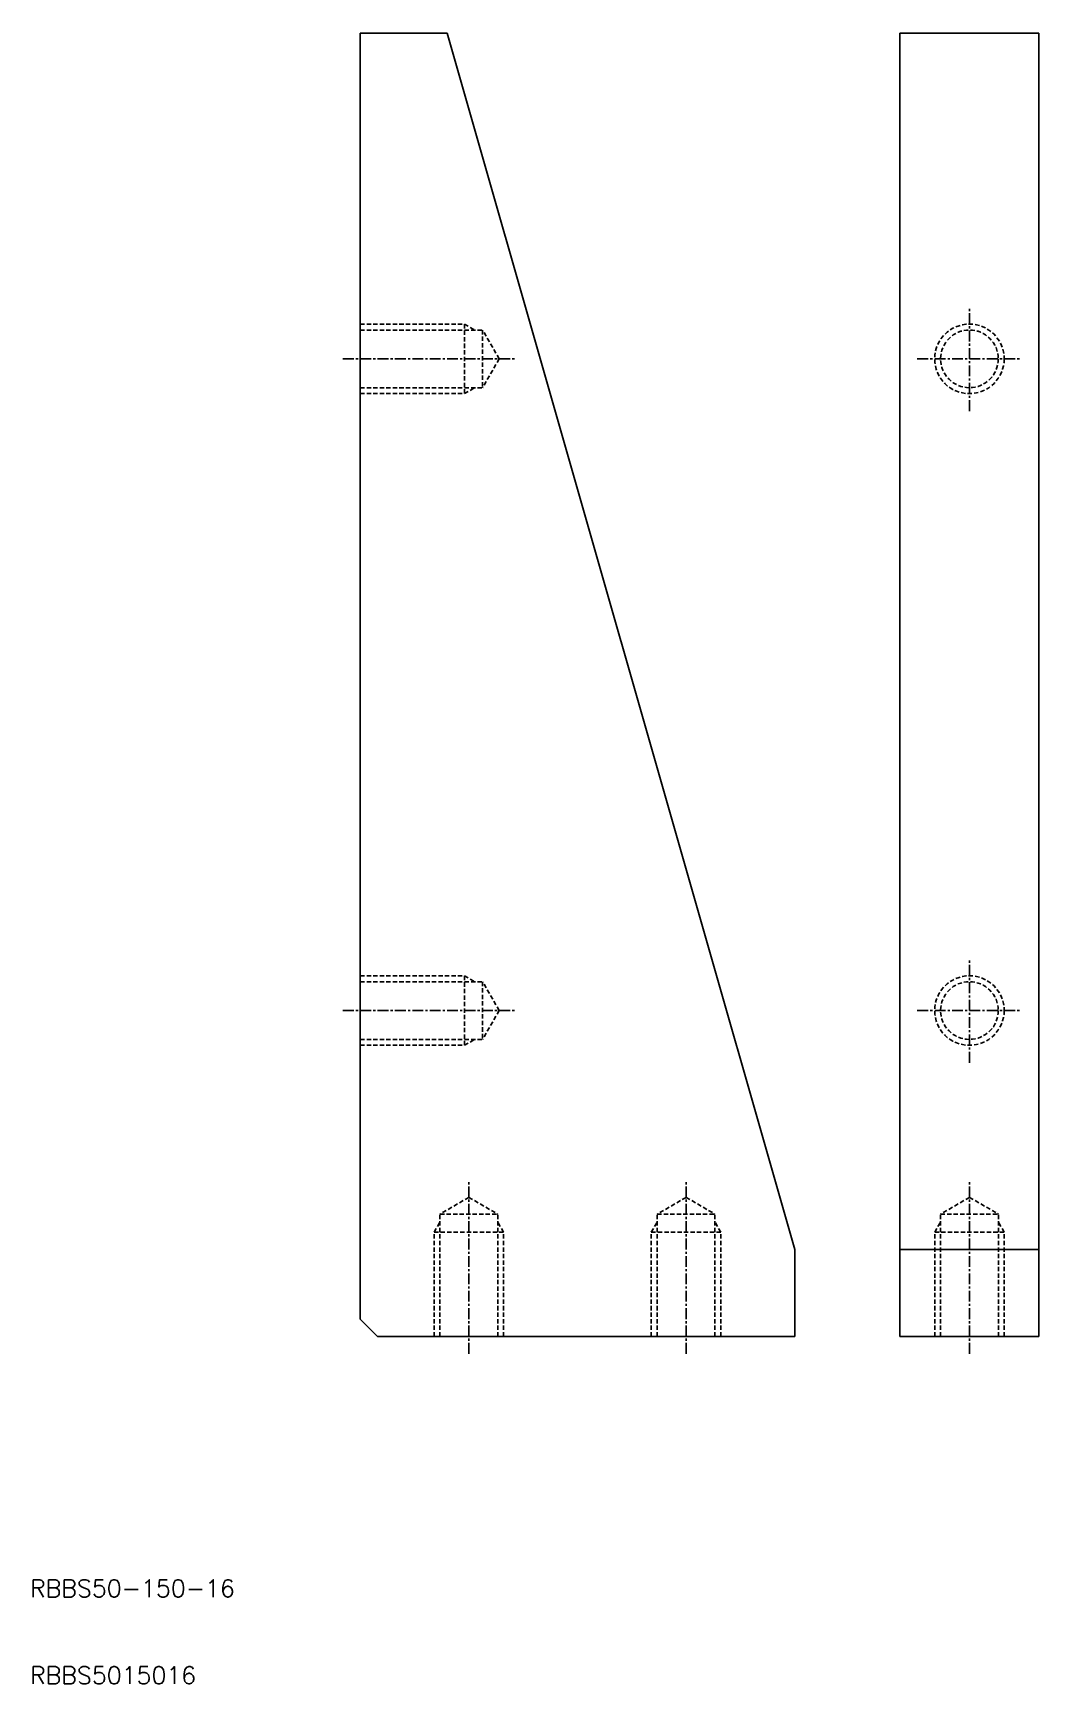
# Model space of a CAD drawing. Extents: x 10 to 126, y 10 to 200.
import ezdxf

# ---------------------------------------------------------------- set-up
doc = ezdxf.new("R2010")
doc.units = 0
doc.linetypes.add('CENTER', pattern=[2, 1.25, -0.25, 0.25, -0.25])
doc.linetypes.add('DASHED', pattern=[0.75, 0.5, -0.25])
doc.layers.get('0').update_dxf_attribs({"linetype": 'CONTINUOUS'})
doc.layers.add('CENTER', color=1, linetype='CENTER')
doc.styles.get("Standard").update_dxf_attribs({"font": 'txt.shx'})

msp = doc.modelspace()

# ---------------------------------------------------------------- linework, layer by layer
at = {"color": 7, "linetype": 'CONTINUOUS'}
for p, q in [((48, 200), (58, 200)), ((48, 52), (48, 200)), ((98, 60), (58, 200)), ((110.11, 200), (126.11, 200)), ((110.11, 50), (110.11, 200)), ((126.11, 50), (126.11, 200)), ((98, 50), (98, 60)), ((110.11, 60), (126.11, 60)), ((50, 50), (48, 52)), ((50, 50), (98, 50)), ((110.11, 50), (126.11, 50))]:
    msp.add_line(p, q, dxfattribs=at)
at = {"color": 3, "linetype": 'DASHED'}
for p, q in [((48, 166.5), (60, 166.5)), ((48, 165.82), (62.08, 165.82)), ((60, 166.5), (60, 158.5)), ((60, 166.5), (61.17, 165.82)), ((62.08, 165.82), (62.08, 159.18)), ((64, 162.5), (62.08, 165.82)), ((64, 162.5), (62.08, 159.18)), ((48, 159.18), (62.08, 159.18)), ((48, 158.5), (60, 158.5)), ((60, 158.5), (61.17, 159.18)), ((48, 91.5), (60, 91.5)), ((60, 91.5), (60, 83.5)), ((60, 91.5), (61.17, 90.82)), ((48, 90.82), (62.08, 90.82)), ((62.08, 90.82), (62.08, 84.18)), ((64, 87.5), (62.08, 90.82)), ((64, 87.5), (62.08, 84.18)), ((48, 84.18), (62.08, 84.18)), ((60, 83.5), (61.17, 84.18)), ((48, 83.5), (60, 83.5)), ((60.5, 66), (57.18, 64.08)), ((60.5, 66), (63.82, 64.08)), ((85.5, 66), (82.18, 64.08)), ((85.5, 66), (88.82, 64.08)), ((118.11, 66), (114.79, 64.08)), ((118.11, 66), (121.44, 64.08)), ((56.5, 62), (57.18, 63.17)), ((57.18, 64.08), (63.82, 64.08)), ((57.18, 50), (57.18, 64.08)), ((63.82, 50), (63.82, 64.08)), ((64.5, 62), (63.82, 63.17)), ((81.5, 62), (82.18, 63.17)), ((82.18, 64.08), (88.82, 64.08)), ((82.18, 50), (82.18, 64.08)), ((88.82, 50), (88.82, 64.08)), ((89.5, 62), (88.82, 63.17)), ((114.11, 62), (114.79, 63.17)), ((114.79, 64.08), (121.44, 64.08)), ((114.79, 50), (114.79, 64.08)), ((121.44, 50), (121.44, 64.08)), ((122.11, 62), (121.44, 63.17)), ((56.5, 62), (64.5, 62)), ((56.5, 50), (56.5, 62)), ((64.5, 50), (64.5, 62)), ((81.5, 62), (89.5, 62)), ((81.5, 50), (81.5, 62)), ((89.5, 50), (89.5, 62)), ((114.11, 62), (122.11, 62)), ((114.11, 50), (114.11, 62)), ((122.11, 50), (122.11, 62))]:
    msp.add_line(p, q, dxfattribs=at)
for centre, radius in [((118.11, 162.5), 4), ((118.11, 162.5), 3.32), ((118.11, 87.5), 4), ((118.11, 87.5), 3.32)]:
    msp.add_circle(centre, radius, dxfattribs=at)
at = {"layer": 'CENTER', "color": 1, "linetype": 'CENTER'}
for p, q in [((118.11, 156.5), (118.11, 168.5)), ((46, 162.5), (66, 162.5)), ((112.11, 162.5), (124.11, 162.5)), ((118.11, 81.5), (118.11, 93.5)), ((46, 87.5), (66, 87.5)), ((112.11, 87.5), (124.11, 87.5)), ((60.5, 48), (60.5, 68)), ((85.5, 48), (85.5, 68)), ((118.11, 48), (118.11, 68))]:
    msp.add_line(p, q, dxfattribs=at)

# ---------------------------------------------------------------- texts
at = {"color": 7, "linetype": 'CONTINUOUS'}
for s, p in [('RBBS50-150-16 ', (10, 20)), ('RBBS5015016 ', (10, 10))]:
    msp.add_text(s, height=2, dxfattribs=at).set_placement(p)

doc.saveas('drawing.dxf')
